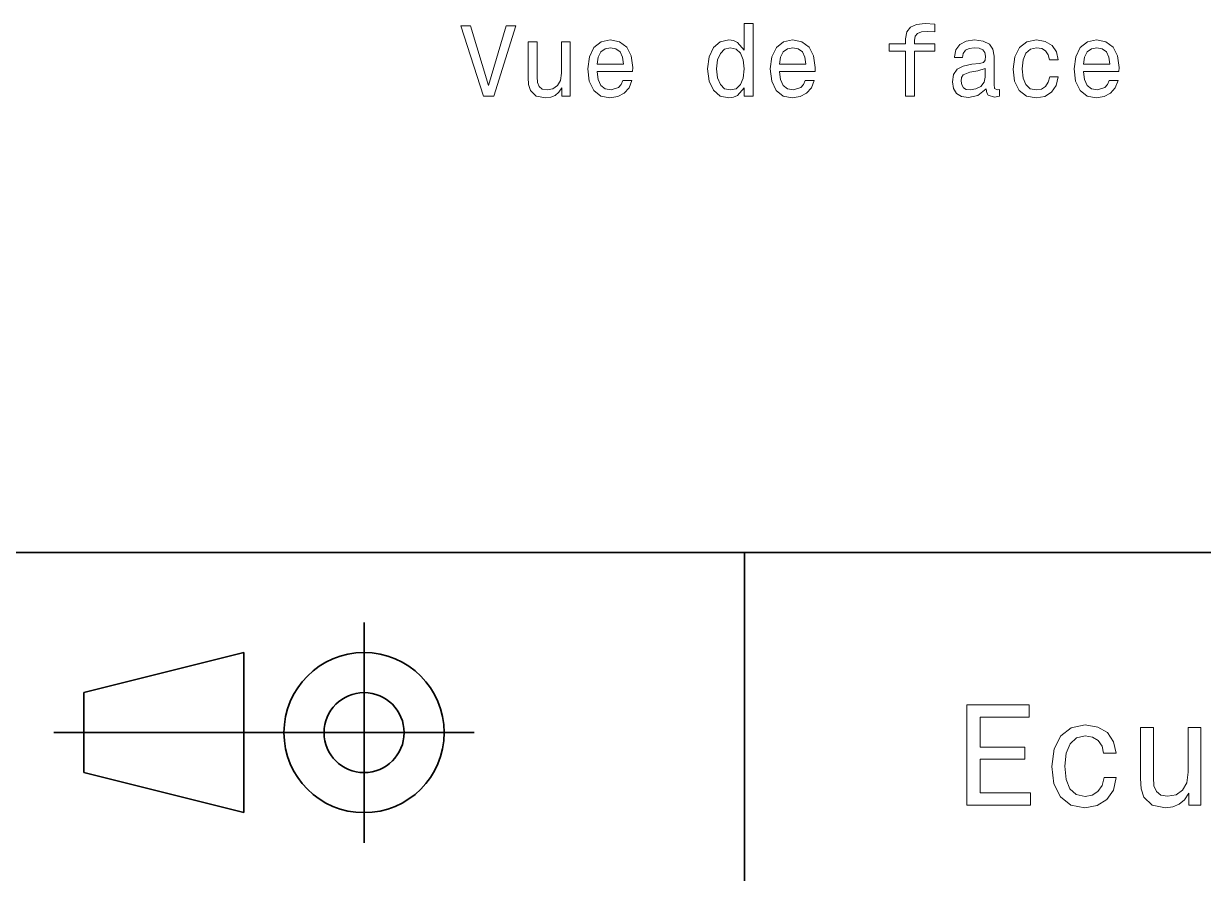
# Model space of a CAD drawing. Extents: x 0 to 297, y 0 to 210.
# Drawn here: x 126 to 184.9, y 54 to 96.4 of the extents above; entities that cross this region are included whole.
import ezdxf

# ---------------------------------------------------------------- set-up
doc = ezdxf.new("R2010")
doc.units = 0

msp = doc.modelspace()

# ---------------------------------------------------------------- linework, layer by layer
at = {"color": 7, "lineweight": 35}
for p, q in [((97, 70), (287, 70)), ((162, 10), (162, 70)), ((127.5, 61), (148.5, 61))]:
    msp.add_line(p, q, dxfattribs=at)
at = {"color": 7, "lineweight": 35, "ltscale": 0.275}
msp.add_line((143, 55.5), (143, 66.5), dxfattribs=at)
at = {"color": 7, "lineweight": 35, "ltscale": 0.206155}
for p, q in [((129, 63), (137, 65)), ((137, 57), (129, 59))]:
    msp.add_line(p, q, dxfattribs=at)
at = {"color": 7, "lineweight": 35, "ltscale": 0.2}
msp.add_line((137, 65), (137, 57), dxfattribs=at)
at = {"color": 7, "lineweight": 35, "ltscale": 0.1}
msp.add_line((129, 59), (129, 63), dxfattribs=at)
at = {"color": 7, "lineweight": 13}
for points in [[(150.097717, 96.313759), (149.220184, 93.333214), (148.317459, 96.313759), (147.838348, 96.313759), (148.968033, 92.808716), (149.472351, 92.808716), (150.576813, 96.313759)], [(161.984604, 93.227303), (161.984604, 92.808716), (162.428406, 92.808716), (162.428406, 96.429756), (161.989639, 96.429756), (161.989639, 95.103386), (161.651749, 95.486671), (161.444977, 95.577446), (161.207947, 95.612747), (160.779266, 95.511887), (160.446411, 95.229462), (160.229553, 94.775574), (160.153915, 94.165344), (160.229553, 93.555115), (160.446411, 93.096176), (160.779266, 92.808716), (161.207947, 92.712898), (161.444977, 92.748199), (161.656784, 92.838974)], [(170.043671, 95.047913), (170.043671, 92.808716), (170.487488, 92.808716), (170.487488, 95.047913), (171.496124, 95.047913), (171.496124, 95.426147), (170.487488, 95.426147), (170.487488, 95.592575), (170.522781, 95.794304), (170.638779, 95.930473), (170.835464, 96.011162), (171.117889, 96.041428), (171.496124, 96.021255), (171.496124, 96.404541), (171.017029, 96.429756), (170.583313, 96.384361), (170.280716, 96.248199), (170.099152, 96.011162), (170.043671, 95.673271), (170.043671, 95.426147), (169.23172, 95.426147), (169.23172, 95.047913)], [(153.300156, 95.51693), (152.856354, 95.51693), (152.856354, 93.953529), (152.805923, 93.590416), (152.659668, 93.328171), (152.432724, 93.166786), (152.135178, 93.116356), (151.898148, 93.1567), (151.746841, 93.277733), (151.661118, 93.484505), (151.640945, 93.777016), (151.640945, 95.51693), (151.197144, 95.51693), (151.197144, 93.736671), (151.212265, 93.378601), (151.30809, 93.081047), (151.600601, 92.808716), (152.069611, 92.712898), (152.321777, 92.748199), (152.538635, 92.838974), (152.725235, 92.995316), (152.876526, 93.22226), (152.876526, 92.808716), (153.300156, 92.808716)], [(154.636612, 94.034218), (156.411835, 94.034218), (156.41687, 94.24099), (156.336182, 94.820961), (156.114288, 95.254684), (155.761261, 95.51693), (155.292236, 95.612747), (154.833298, 95.511887), (154.48027, 95.229462), (154.253326, 94.770531), (154.172638, 94.165344), (154.248291, 93.545029), (154.475235, 93.091133), (154.823212, 92.808716), (155.2771, 92.712898), (155.670471, 92.778458), (155.99324, 92.949928), (156.23027, 93.22226), (156.36644, 93.585373), (155.927689, 93.585373), (155.836899, 93.383644), (155.70578, 93.232346), (155.332581, 93.111313), (155.04512, 93.166786), (154.828262, 93.3433), (154.687042, 93.63076), (154.636612, 94.019089)], [(163.74469, 94.034218), (165.519897, 94.034218), (165.524948, 94.24099), (165.44426, 94.820961), (165.222351, 95.254684), (164.869324, 95.51693), (164.400299, 95.612747), (163.941376, 95.511887), (163.588348, 95.229462), (163.361404, 94.770531), (163.280716, 94.165344), (163.356354, 93.545029), (163.583298, 93.091133), (163.93129, 92.808716), (164.385178, 92.712898), (164.778549, 92.778458), (165.101318, 92.949928), (165.338348, 93.22226), (165.474518, 93.585373), (165.035751, 93.585373), (164.944977, 93.383644), (164.813843, 93.232346), (164.440659, 93.111313), (164.153183, 93.166786), (163.936325, 93.3433), (163.79512, 93.63076), (163.74469, 94.019089)], [(174.073212, 93.161743), (174.073212, 93.146614), (174.098434, 92.975143), (174.174088, 92.854103), (174.491806, 92.758286), (174.738922, 92.79863), (174.738922, 93.141571), (174.633011, 93.126442), (174.491806, 93.192001), (174.466583, 93.39373), (174.466583, 94.795746), (174.406067, 95.153816), (174.229553, 95.405975), (173.921921, 95.557274), (173.488205, 95.612747), (173.064575, 95.552231), (172.751892, 95.38076), (172.555206, 95.113472), (172.489639, 94.760445), (172.489639, 94.730186), (172.888062, 94.730186), (172.923355, 94.942001), (173.034317, 95.0933), (173.215866, 95.184074), (173.473068, 95.219376), (173.720184, 95.19416), (173.896698, 95.118515), (174.002609, 94.987389), (174.037918, 94.805832), (174.017746, 94.594017), (173.937042, 94.488113), (173.735321, 94.437675), (173.357086, 94.397331), (172.923355, 94.306557), (172.615723, 94.145172), (172.434174, 93.893013), (172.378693, 93.519814), (172.429123, 93.186958), (172.585464, 92.939842), (172.837631, 92.783501), (173.185608, 92.728027), (173.654633, 92.833931)], [(177.225235, 94.619232), (177.664001, 94.619232), (177.573212, 95.02269), (177.356354, 95.340416), (177.018463, 95.537102), (176.579697, 95.612747), (176.095551, 95.511887), (175.727386, 95.229462), (175.495407, 94.770531), (175.414719, 94.155258), (175.490356, 93.545029), (175.717316, 93.091133), (176.075378, 92.808716), (176.564575, 92.712898), (176.998291, 92.788544), (177.336182, 93.000359), (177.568176, 93.333214), (177.669037, 93.777016), (177.245407, 93.777016), (177.169754, 93.494598), (177.028549, 93.282776), (176.826813, 93.151657), (176.579697, 93.111313), (176.272064, 93.176872), (176.050156, 93.378601), (175.914001, 93.706413), (175.868607, 94.170387), (175.914001, 94.624275), (176.055206, 94.952087), (176.28215, 95.153816), (176.579697, 95.224419), (176.841949, 95.179031), (177.038635, 95.063042), (177.169754, 94.871399)], [(178.924805, 94.034218), (180.700012, 94.034218), (180.705063, 94.24099), (180.624359, 94.820961), (180.402466, 95.254684), (180.049438, 95.51693), (179.580414, 95.612747), (179.12149, 95.511887), (178.768463, 95.229462), (178.541519, 94.770531), (178.460815, 94.165344), (178.536469, 93.545029), (178.763412, 93.091133), (179.111404, 92.808716), (179.565292, 92.712898), (179.958664, 92.778458), (180.281433, 92.949928), (180.518463, 93.22226), (180.654633, 93.585373), (180.215866, 93.585373), (180.125092, 93.383644), (179.993958, 93.232346), (179.620758, 93.111313), (179.333298, 93.166786), (179.11644, 93.3433), (178.975235, 93.63076), (178.924805, 94.019089)], [(154.636612, 94.407417), (154.692093, 94.755402), (154.828262, 95.012604), (155.035034, 95.168945), (155.307373, 95.224419), (155.574661, 95.168945), (155.781433, 95.012604), (155.907516, 94.755402), (155.952896, 94.407417)], [(161.283585, 95.214333), (161.576096, 95.14373), (161.798004, 94.947044), (161.929123, 94.619232), (161.979553, 94.165344), (161.929123, 93.706413), (161.798004, 93.378601), (161.576096, 93.176872), (161.283585, 93.111313), (161.00621, 93.176872), (160.794403, 93.378601), (160.653183, 93.711456), (160.607803, 94.165344), (160.653183, 94.614189), (160.794403, 94.942001), (161.00621, 95.14373)], [(163.74469, 94.407417), (163.800156, 94.755402), (163.936325, 95.012604), (164.143097, 95.168945), (164.415436, 95.224419), (164.682724, 95.168945), (164.889496, 95.012604), (165.015579, 94.755402), (165.060974, 94.407417)], [(178.924805, 94.407417), (178.98027, 94.755402), (179.11644, 95.012604), (179.323212, 95.168945), (179.595551, 95.224419), (179.862839, 95.168945), (180.069611, 95.012604), (180.195694, 94.755402), (180.241089, 94.407417)], [(174.022781, 93.756844), (173.962265, 93.494598), (173.800888, 93.292862), (173.558807, 93.161743), (173.261261, 93.116356), (173.069611, 93.141571), (172.933441, 93.22226), (172.847717, 93.363472), (172.822495, 93.560158), (172.842667, 93.736671), (172.923355, 93.862747), (173.246124, 94.00396), (173.654633, 94.064476), (174.022781, 94.185516)], [(173.109512, 57.381123), (176.279541, 57.381123), (176.279541, 57.986309), (173.772339, 57.986309), (173.772339, 59.679394), (176.005768, 59.679394), (176.005768, 60.277374), (173.772339, 60.277374), (173.772339, 61.775936), (176.221893, 61.775936), (176.221893, 62.381123), (173.109512, 62.381123)], [(179.932281, 59.967579), (180.559082, 59.967579), (180.429398, 60.543945), (180.119598, 60.997837), (179.636887, 61.278816), (179.010086, 61.386887), (178.318436, 61.242794), (177.792511, 60.839336), (177.46109, 60.183716), (177.345825, 59.304752), (177.453888, 58.432995), (177.778091, 57.78458), (178.289627, 57.381123), (178.988464, 57.244236), (179.608063, 57.352303), (180.090775, 57.6549), (180.42218, 58.130402), (180.566284, 58.764408), (179.96109, 58.764408), (179.853027, 58.36095), (179.651291, 58.058357), (179.363113, 57.871037), (179.010086, 57.8134), (178.570602, 57.907059), (178.253601, 58.195244), (178.059082, 58.663544), (177.994232, 59.326366), (178.059082, 59.974781), (178.260803, 60.443081), (178.585007, 60.731266), (179.010086, 60.83213), (179.38472, 60.767288), (179.66571, 60.601585), (179.853027, 60.327808)], [(184.788177, 61.25), (184.154175, 61.25), (184.154175, 59.016571), (184.082123, 58.497837), (183.873199, 58.123196), (183.548996, 57.892651), (183.123917, 57.820602), (182.785294, 57.878242), (182.569168, 58.051151), (182.446686, 58.346542), (182.417862, 58.764408), (182.417862, 61.25), (181.783859, 61.25), (181.783859, 58.706772), (181.805481, 58.195244), (181.942368, 57.770172), (182.360229, 57.381123), (183.030258, 57.244236), (183.390488, 57.294666), (183.700287, 57.424351), (183.966858, 57.647694), (184.182999, 57.971901), (184.182999, 57.381123), (184.788177, 57.381123)]]:
    msp.add_lwpolyline(points, close=True, dxfattribs=at)
at = {"color": 7, "lineweight": 35}
for radius in [4, 2]:
    msp.add_circle((143, 61), radius, dxfattribs=at)

doc.saveas('drawing.dxf')
